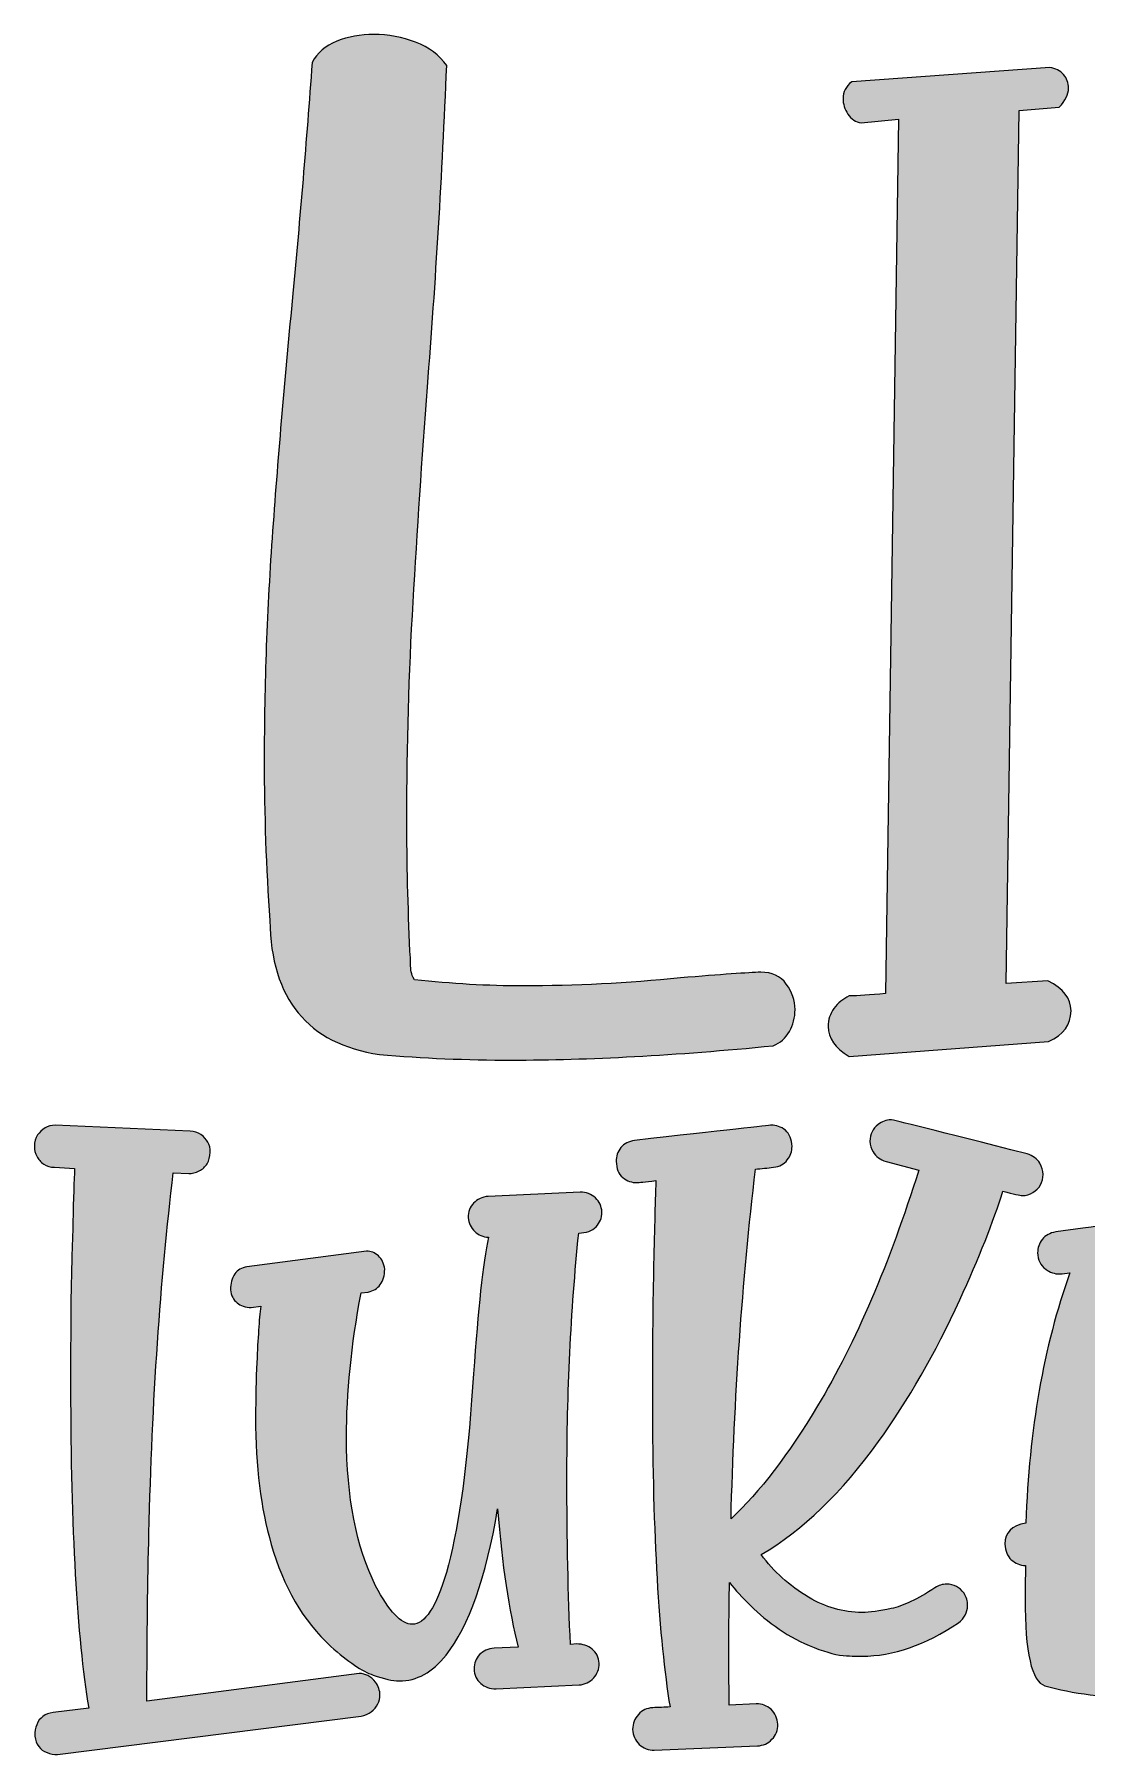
# Model space of a CAD drawing. Header units: inches. Extents: x 72 to 1008, y -887 to -193.
# Drawn here: x 395.3 to 624.8, y -886.9 to -511.7 of the extents above; entities that cross this region are included whole.
import ezdxf

# ---------------------------------------------------------------- set-up
doc = ezdxf.new("R2010")
doc.units = ezdxf.units.IN
doc.header["$MEASUREMENT"] = 0
doc.layers.add('Layer 1', color=7, linetype='Continuous')

# ---------------------------------------------------------------- blocks, each defined once
blk = doc.blocks.new('block 3')
at = {"layer": 'Layer 1', "true_color": 0x262626}
h = blk.add_hatch(color=250, dxfattribs=at)
h.dxf.hatch_style = 2
edge = h.paths.add_edge_path()
edge.add_spline(control_points=[(398.01, -886.5), (396.46, -885.9), (395.6, -884.7), (395.34, -882.89), (395.34, -881.95), (395.51, -881.09), (395.77, -880.4), (396.37, -878.86), (397.57, -878), (399.38, -877.74), (399.38, -877.74), (407.1, -876.8), (407.1, -876.8), (404.53, -861.09), (403.16, -837.82), (403.16, -806.91), (403.16, -799.36), (403.16, -792.74), (403.24, -786.99), (403.33, -781.33), (403.5, -775.92), (403.67, -770.77), (403.76, -765.62), (403.93, -761.75), (404.01, -759.09), (404.01, -759.09), (399.64, -758.83), (399.64, -758.83), (398.78, -758.83), (398.01, -758.58), (397.32, -758.15), (396.63, -757.72), (396.11, -757.12), (395.77, -756.43), (395.43, -755.83), (395.26, -755.06), (395.26, -754.28), (395.26, -753.34), (395.51, -752.48), (395.94, -751.79), (396.37, -751.19), (396.89, -750.68), (397.57, -750.25), (398.18, -749.82), (398.95, -749.65), (399.81, -749.65), (399.81, -749.65), (429.26, -750.94), (429.26, -750.94), (430.11, -751.02), (430.89, -751.28), (431.57, -751.71), (432.26, -752.14), (432.77, -752.74), (433.12, -753.34), (433.46, -753.94), (433.63, -754.71), (433.63, -755.57), (433.55, -756.52), (433.37, -757.37), (432.95, -758.06), (432.52, -758.75), (431.92, -759.26), (431.23, -759.61), (430.46, -760.04), (429.68, -760.21), (428.91, -760.21), (428.91, -760.21), (425.56, -760.04), (425.56, -760.04), (422.73, -783.39), (420.93, -809.57), (420.24, -838.68), (419.98, -848.72), (419.81, -860.83), (419.81, -875.25), (419.81, -875.25), (466.09, -869.24), (466.09, -869.24), (467.46, -869.24), (468.66, -869.84), (469.69, -871.13), (470.29, -871.99), (470.64, -872.93), (470.64, -873.96), (470.64, -874.56), (470.46, -875.25), (470.21, -875.85), (469.86, -876.54), (469.35, -877.14), (468.75, -877.57), (468.15, -878.08), (467.37, -878.43), (466.52, -878.51), (466.52, -878.51), (400.32, -886.93), (400.32, -886.93), (399.46, -886.93), (398.69, -886.75), (398.01, -886.5)], knot_values=[0, 0, 0, 0, 1, 1, 1, 2, 2, 2, 3, 3, 3, 4, 4, 4, 5, 5, 5, 6, 6, 6, 7, 7, 7, 8, 8, 8, 9, 9, 9, 10, 10, 10, 11, 11, 11, 12, 12, 12, 13, 13, 13, 14, 14, 14, 15, 15, 15, 16, 16, 16, 17, 17, 17, 18, 18, 18, 19, 19, 19, 20, 20, 20, 21, 21, 21, 22, 22, 22, 23, 23, 23, 24, 24, 24, 25, 25, 25, 26, 26, 26, 27, 27, 27, 28, 28, 28, 29, 29, 29, 30, 30, 30, 31, 31, 31, 32, 32, 32, 33, 33, 33, 33], degree=3, periodic=1)
h = blk.add_hatch(color=250, dxfattribs=at)
h.dxf.hatch_style = 2
edge = h.paths.add_edge_path()
edge.add_spline(control_points=[(527.22, -884.7), (526.28, -883.84), (525.85, -882.72), (525.76, -881.43), (525.76, -880.14), (526.19, -879.11), (527.05, -878.17), (527.82, -877.23), (528.85, -876.8), (530.14, -876.71), (531.43, -876.62), (532.71, -876.62), (533.92, -876.54), (531.43, -861.43), (530.14, -839.19), (530.06, -809.92), (530.06, -799.1), (530.14, -789.57), (530.31, -781.5), (530.48, -773.34), (530.65, -766.82), (530.83, -761.75), (528.42, -762.01), (527.05, -762.18), (526.71, -762.18), (525.59, -762.18), (524.56, -761.84), (523.62, -761.07), (522.67, -760.29), (522.24, -759.09), (522.16, -757.55), (522.16, -756.43), (522.5, -755.48), (523.18, -754.54), (523.96, -753.68), (524.9, -753.17), (526.19, -752.99), (545.68, -750.76), (555.64, -749.65), (555.98, -749.65), (557.1, -749.65), (558.13, -749.99), (559.07, -750.76), (560.02, -751.54), (560.45, -752.74), (560.53, -754.28), (560.53, -755.31), (560.19, -756.34), (559.5, -757.2), (558.81, -758.15), (557.79, -758.66), (556.5, -758.83), (555.21, -759.01), (553.83, -759.09), (552.55, -759.26), (549.63, -783.82), (547.91, -809.23), (547.22, -835.5), (553.49, -829.66), (559.76, -821.51), (566.11, -810.86), (574.44, -796.95), (581.83, -779.78), (588.18, -759.43), (588.18, -759.43), (581.05, -757.55), (581.05, -757.55), (579.76, -757.2), (578.82, -756.52), (578.22, -755.48), (577.79, -754.8), (577.53, -754.03), (577.53, -753.17), (577.53, -751.62), (578.13, -750.42), (579.33, -749.48), (580.11, -748.87), (581.05, -748.53), (582.08, -748.45), (582.42, -748.45), (592.3, -750.94), (611.79, -755.91), (613.07, -756.26), (614.02, -756.94), (614.62, -757.97), (615.05, -758.75), (615.31, -759.52), (615.31, -760.38), (615.31, -762.1), (614.53, -763.47), (613.07, -764.33), (612.39, -764.76), (611.62, -765.01), (610.76, -765.01), (610.33, -765.01), (608.87, -764.67), (606.55, -764.07), (604.49, -770.6), (601.31, -778.58), (597.11, -787.77), (591.78, -799.36), (585.86, -809.66), (579.42, -818.67), (571.35, -829.83), (562.85, -837.99), (553.83, -843.31), (556.5, -847), (559.93, -850.1), (564.14, -852.59), (567.83, -854.82), (571.69, -855.93), (575.81, -855.93), (577.53, -855.93), (579.59, -855.59), (582.17, -855.07), (584.74, -854.56), (587.92, -853.02), (591.7, -850.53), (592.55, -850.01), (593.33, -849.75), (594.27, -849.75), (595.82, -849.75), (597.11, -850.44), (598.05, -851.73), (598.57, -852.59), (598.82, -853.44), (598.82, -854.39), (598.82, -855.93), (598.14, -857.22), (596.85, -858.17), (589.55, -863.06), (582.6, -865.46), (575.81, -865.46), (575.39, -865.46), (574.27, -865.46), (572.38, -865.38), (570.49, -865.29), (568.17, -864.69), (565.34, -863.58), (562.51, -862.46), (560.02, -861.17), (557.7, -859.54), (555.38, -857.91), (553.32, -856.28), (551.52, -854.47), (549.72, -852.67), (548.17, -851.04), (546.88, -849.41), (546.8, -856.19), (546.71, -862.12), (546.71, -867.18), (546.71, -867.18), (546.8, -876.11), (546.8, -876.11), (546.8, -876.11), (552.72, -875.85), (552.72, -875.85), (554.01, -875.85), (555.04, -876.28), (555.98, -877.05), (556.84, -877.91), (557.36, -879.03), (557.44, -880.32), (557.44, -881.6), (557.01, -882.72), (556.15, -883.58), (555.29, -884.52), (554.27, -884.95), (552.98, -885.04), (552.98, -885.04), (530.48, -885.98), (530.48, -885.98), (529.2, -885.98), (528.08, -885.55), (527.22, -884.7)], knot_values=[0, 0, 0, 0, 1, 1, 1, 2, 2, 2, 3, 3, 3, 4, 4, 4, 5, 5, 5, 6, 6, 6, 7, 7, 7, 8, 8, 8, 9, 9, 9, 10, 10, 10, 11, 11, 11, 12, 12, 12, 13, 13, 13, 14, 14, 14, 15, 15, 15, 16, 16, 16, 17, 17, 17, 18, 18, 18, 19, 19, 19, 20, 20, 20, 21, 21, 21, 22, 22, 22, 23, 23, 23, 24, 24, 24, 25, 25, 25, 26, 26, 26, 27, 27, 27, 28, 28, 28, 29, 29, 29, 30, 30, 30, 31, 31, 31, 32, 32, 32, 33, 33, 33, 34, 34, 34, 35, 35, 35, 36, 36, 36, 37, 37, 37, 38, 38, 38, 39, 39, 39, 40, 40, 40, 41, 41, 41, 42, 42, 42, 43, 43, 43, 44, 44, 44, 45, 45, 45, 46, 46, 46, 47, 47, 47, 48, 48, 48, 49, 49, 49, 50, 50, 50, 51, 51, 51, 52, 52, 52, 53, 53, 53, 54, 54, 54, 55, 55, 55, 56, 56, 56, 57, 57, 57, 58, 58, 58, 58], degree=3, periodic=1)
h = blk.add_hatch(color=250, dxfattribs=at)
h.dxf.hatch_style = 2
edge = h.paths.add_edge_path()
edge.add_spline(control_points=[(492.62, -871.39), (491.67, -870.61), (491.24, -869.58), (491.16, -868.21), (491.16, -867.01), (491.58, -865.98), (492.36, -865.12), (493.13, -864.35), (494.25, -863.83), (495.54, -863.75), (495.54, -863.75), (500.77, -863.49), (500.77, -863.49), (498.8, -855.59), (497.25, -845.55), (496.31, -833.35), (493.82, -848.29), (490.04, -858.94), (485.06, -865.21), (482.05, -868.98), (478.71, -870.87), (474.84, -870.87), (473.38, -870.87), (471.5, -870.44), (469.18, -869.58), (466.77, -868.81), (463.68, -866.67), (459.91, -863.32), (453.9, -857.74), (449.52, -850.35), (446.94, -841.08), (444.62, -833.27), (443.51, -824.08), (443.51, -813.44), (443.51, -809.06), (443.59, -805.02), (443.77, -801.42), (444.02, -796.09), (444.28, -792.06), (444.62, -789.14), (444.62, -789.14), (442.56, -789.4), (442.56, -789.4), (441.27, -789.4), (440.25, -789.05), (439.47, -788.37), (438.7, -787.77), (438.18, -786.82), (438.01, -785.53), (438.01, -784.16), (438.36, -783.04), (438.96, -782.1), (439.56, -781.24), (440.5, -780.73), (441.62, -780.55), (441.62, -780.55), (467.72, -777.12), (467.72, -777.12), (468.66, -777.12), (469.52, -777.46), (470.29, -778.15), (471.07, -778.84), (471.5, -779.78), (471.67, -781.07), (471.67, -782.44), (471.32, -783.56), (470.72, -784.42), (470.12, -785.28), (469.18, -785.79), (468.06, -786.05), (468.06, -786.05), (466.52, -786.22), (466.52, -786.22), (464.37, -797.72), (463.34, -808.2), (463.34, -817.64), (463.34, -830.78), (465.49, -841.6), (469.69, -850.1), (472.61, -855.68), (475.27, -858.51), (477.68, -858.51), (480.42, -858.51), (482.91, -854.73), (485.15, -847.18), (487.55, -838.59), (489.44, -826.06), (490.64, -809.66), (490.64, -809.66), (491.07, -803.91), (491.07, -803.91), (492.02, -789.65), (493.13, -779.7), (494.33, -774.11), (493.13, -774.03), (492.1, -773.6), (491.33, -772.83), (490.47, -772.06), (489.95, -771.02), (489.87, -769.82), (489.87, -768.53), (490.3, -767.5), (491.07, -766.65), (491.84, -765.79), (492.96, -765.27), (494.25, -765.19), (494.25, -765.19), (514.34, -764.24), (514.34, -764.24), (515.62, -764.24), (516.74, -764.67), (517.68, -765.53), (518.54, -766.3), (518.97, -767.33), (519.06, -768.62), (519.06, -769.91), (518.63, -770.94), (517.77, -771.8), (516.91, -772.74), (515.62, -773.17), (513.99, -773.17), (512.28, -790.26), (511.42, -807.94), (511.42, -826.31), (511.42, -840.05), (511.68, -852.24), (512.19, -862.89), (512.19, -862.89), (513.56, -862.8), (513.56, -862.8), (514.85, -862.8), (515.97, -863.15), (516.91, -863.92), (517.86, -864.69), (518.37, -865.72), (518.46, -867.01), (518.46, -868.3), (518.03, -869.33), (517.26, -870.19), (516.4, -871.13), (515.37, -871.65), (514.08, -871.73), (514.08, -871.73), (495.96, -872.59), (495.96, -872.59), (494.59, -872.59), (493.47, -872.16), (492.62, -871.39)], knot_values=[0, 0, 0, 0, 1, 1, 1, 2, 2, 2, 3, 3, 3, 4, 4, 4, 5, 5, 5, 6, 6, 6, 7, 7, 7, 8, 8, 8, 9, 9, 9, 10, 10, 10, 11, 11, 11, 12, 12, 12, 13, 13, 13, 14, 14, 14, 15, 15, 15, 16, 16, 16, 17, 17, 17, 18, 18, 18, 19, 19, 19, 20, 20, 20, 21, 21, 21, 22, 22, 22, 23, 23, 23, 24, 24, 24, 25, 25, 25, 26, 26, 26, 27, 27, 27, 28, 28, 28, 29, 29, 29, 30, 30, 30, 31, 31, 31, 32, 32, 32, 33, 33, 33, 34, 34, 34, 35, 35, 35, 36, 36, 36, 37, 37, 37, 38, 38, 38, 39, 39, 39, 40, 40, 40, 41, 41, 41, 42, 42, 42, 43, 43, 43, 44, 44, 44, 45, 45, 45, 46, 46, 46, 47, 47, 47, 48, 48, 48, 49, 49, 49, 49], degree=3, periodic=1)
h = blk.add_hatch(color=250, dxfattribs=at)
h.dxf.hatch_style = 2
edge = h.paths.add_edge_path()
edge.add_spline(control_points=[(615.65, -871.9), (612.82, -871.04), (611.36, -864.69), (611.36, -852.84), (611.36, -850.87), (611.36, -849.24), (611.45, -847.95), (611.45, -847.95), (611.45, -845.72), (611.45, -845.72), (610.25, -845.63), (609.21, -845.2), (608.36, -844.43), (607.5, -843.66), (607.07, -842.46), (606.98, -841), (606.98, -838.51), (608.44, -836.96), (611.53, -836.44), (612.22, -816.1), (615.4, -797.9), (621.15, -781.84), (620.29, -782.01), (619.6, -782.1), (618.92, -782.1), (617.8, -782.1), (616.77, -781.76), (615.91, -781.07), (614.71, -780.21), (614.11, -779.01), (614.11, -777.46), (614.11, -776.43), (614.45, -775.49), (615.14, -774.54), (615.82, -773.69), (616.77, -773.17), (618.06, -772.91), (618.06, -772.91), (623.98, -772.14), (623.98, -772.14), (633.6, -770.6), (641.41, -769.82), (647.59, -769.82), (656.35, -769.82), (663.13, -771.54), (667.94, -775.06), (669.23, -776.18), (669.91, -777.38), (669.91, -778.84), (669.91, -779.78), (669.57, -780.73), (668.97, -781.58), (668.11, -782.7), (666.91, -783.3), (665.36, -783.47), (664.33, -783.47), (663.39, -783.13), (662.53, -782.44), (659.27, -780.13), (654.29, -779.01), (647.68, -779.01), (644.67, -779.01), (641.58, -779.18), (638.49, -779.44), (632.57, -796.95), (629.22, -815.5), (628.36, -834.99), (628.36, -834.99), (647.68, -833.27), (647.68, -833.27), (648.88, -833.27), (649.91, -833.7), (650.85, -834.47), (651.8, -835.24), (652.31, -836.44), (652.4, -837.99), (652.4, -839.11), (652.06, -840.05), (651.37, -840.91), (650.6, -841.77), (649.65, -842.28), (648.36, -842.46), (648.36, -842.46), (628.1, -844.26), (628.1, -844.26), (628.1, -852.93), (628.45, -859.88), (629.13, -865.03), (631.45, -865.29), (634.03, -865.38), (636.69, -865.46), (642.01, -865.46), (646.91, -865.12), (651.37, -864.52), (650.77, -861.86), (650.43, -860.31), (650.43, -859.97), (650.43, -859.02), (650.68, -858.17), (651.28, -857.31), (652.06, -856.02), (653.35, -855.42), (654.98, -855.42), (655.92, -855.42), (656.78, -855.68), (657.64, -856.28), (658.58, -856.88), (659.18, -857.74), (659.52, -859.02), (659.61, -859.63), (659.78, -860.4), (660.04, -861.17), (660.38, -862.29), (660.73, -863.4), (660.98, -864.6), (661.24, -865.89), (661.42, -867.09), (661.42, -868.21), (661.33, -870.79), (660.13, -872.33), (657.89, -872.85), (651.71, -874.05), (644.76, -874.65), (637.03, -874.65), (628.88, -874.56), (621.75, -873.62), (615.65, -871.9)], knot_values=[0, 0, 0, 0, 1, 1, 1, 2, 2, 2, 3, 3, 3, 4, 4, 4, 5, 5, 5, 6, 6, 6, 7, 7, 7, 8, 8, 8, 9, 9, 9, 10, 10, 10, 11, 11, 11, 12, 12, 12, 13, 13, 13, 14, 14, 14, 15, 15, 15, 16, 16, 16, 17, 17, 17, 18, 18, 18, 19, 19, 19, 20, 20, 20, 21, 21, 21, 22, 22, 22, 23, 23, 23, 24, 24, 24, 25, 25, 25, 26, 26, 26, 27, 27, 27, 28, 28, 28, 29, 29, 29, 30, 30, 30, 31, 31, 31, 32, 32, 32, 33, 33, 33, 34, 34, 34, 35, 35, 35, 36, 36, 36, 37, 37, 37, 38, 38, 38, 39, 39, 39, 40, 40, 40, 41, 41, 41, 42, 42, 42, 42], degree=3, periodic=1)
at = {"layer": 'Layer 1', "lineweight": 0}
for points, knots in [([(398.01, -886.5), (396.46, -885.9), (395.6, -884.7), (395.34, -882.89), (395.34, -881.95), (395.51, -881.09), (395.77, -880.4), (396.37, -878.86), (397.57, -878), (399.38, -877.74), (399.38, -877.74), (407.1, -876.8), (407.1, -876.8), (404.53, -861.09), (403.16, -837.82), (403.16, -806.91), (403.16, -799.36), (403.16, -792.74), (403.24, -786.99), (403.33, -781.33), (403.5, -775.92), (403.67, -770.77), (403.76, -765.62), (403.93, -761.75), (404.01, -759.09), (404.01, -759.09), (399.64, -758.83), (399.64, -758.83), (398.78, -758.83), (398.01, -758.58), (397.32, -758.15), (396.63, -757.72), (396.11, -757.12), (395.77, -756.43), (395.43, -755.83), (395.26, -755.06), (395.26, -754.28), (395.26, -753.34), (395.51, -752.48), (395.94, -751.79), (396.37, -751.19), (396.89, -750.68), (397.57, -750.25), (398.18, -749.82), (398.95, -749.65), (399.81, -749.65), (399.81, -749.65), (429.26, -750.94), (429.26, -750.94), (430.11, -751.02), (430.89, -751.28), (431.57, -751.71), (432.26, -752.14), (432.77, -752.74), (433.12, -753.34), (433.46, -753.94), (433.63, -754.71), (433.63, -755.57), (433.55, -756.52), (433.37, -757.37), (432.95, -758.06), (432.52, -758.75), (431.92, -759.26), (431.23, -759.61), (430.46, -760.04), (429.68, -760.21), (428.91, -760.21), (428.91, -760.21), (425.56, -760.04), (425.56, -760.04), (422.73, -783.39), (420.93, -809.57), (420.24, -838.68), (419.98, -848.72), (419.81, -860.83), (419.81, -875.25), (419.81, -875.25), (466.09, -869.24), (466.09, -869.24), (467.46, -869.24), (468.66, -869.84), (469.69, -871.13), (470.29, -871.99), (470.64, -872.93), (470.64, -873.96), (470.64, -874.56), (470.46, -875.25), (470.21, -875.85), (469.86, -876.54), (469.35, -877.14), (468.75, -877.57), (468.15, -878.08), (467.37, -878.43), (466.52, -878.51), (466.52, -878.51), (400.32, -886.93), (400.32, -886.93), (399.46, -886.93), (398.69, -886.75), (398.01, -886.5)], [0, 0, 0, 0, 1, 1, 1, 2, 2, 2, 3, 3, 3, 4, 4, 4, 5, 5, 5, 6, 6, 6, 7, 7, 7, 8, 8, 8, 9, 9, 9, 10, 10, 10, 11, 11, 11, 12, 12, 12, 13, 13, 13, 14, 14, 14, 15, 15, 15, 16, 16, 16, 17, 17, 17, 18, 18, 18, 19, 19, 19, 20, 20, 20, 21, 21, 21, 22, 22, 22, 23, 23, 23, 24, 24, 24, 25, 25, 25, 26, 26, 26, 27, 27, 27, 28, 28, 28, 29, 29, 29, 30, 30, 30, 31, 31, 31, 32, 32, 32, 33, 33, 33, 33]), ([(527.22, -884.7), (526.28, -883.84), (525.85, -882.72), (525.76, -881.43), (525.76, -880.14), (526.19, -879.11), (527.05, -878.17), (527.82, -877.23), (528.85, -876.8), (530.14, -876.71), (531.43, -876.62), (532.71, -876.62), (533.92, -876.54), (531.43, -861.43), (530.14, -839.19), (530.06, -809.92), (530.06, -799.1), (530.14, -789.57), (530.31, -781.5), (530.48, -773.34), (530.65, -766.82), (530.83, -761.75), (528.42, -762.01), (527.05, -762.18), (526.71, -762.18), (525.59, -762.18), (524.56, -761.84), (523.62, -761.07), (522.67, -760.29), (522.24, -759.09), (522.16, -757.55), (522.16, -756.43), (522.5, -755.48), (523.18, -754.54), (523.96, -753.68), (524.9, -753.17), (526.19, -752.99), (545.68, -750.76), (555.64, -749.65), (555.98, -749.65), (557.1, -749.65), (558.13, -749.99), (559.07, -750.76), (560.02, -751.54), (560.45, -752.74), (560.53, -754.28), (560.53, -755.31), (560.19, -756.34), (559.5, -757.2), (558.81, -758.15), (557.79, -758.66), (556.5, -758.83), (555.21, -759.01), (553.83, -759.09), (552.55, -759.26), (549.63, -783.82), (547.91, -809.23), (547.22, -835.5), (553.49, -829.66), (559.76, -821.51), (566.11, -810.86), (574.44, -796.95), (581.83, -779.78), (588.18, -759.43), (588.18, -759.43), (581.05, -757.55), (581.05, -757.55), (579.76, -757.2), (578.82, -756.52), (578.22, -755.48), (577.79, -754.8), (577.53, -754.03), (577.53, -753.17), (577.53, -751.62), (578.13, -750.42), (579.33, -749.48), (580.11, -748.87), (581.05, -748.53), (582.08, -748.45), (582.42, -748.45), (592.3, -750.94), (611.79, -755.91), (613.07, -756.26), (614.02, -756.94), (614.62, -757.97), (615.05, -758.75), (615.31, -759.52), (615.31, -760.38), (615.31, -762.1), (614.53, -763.47), (613.07, -764.33), (612.39, -764.76), (611.62, -765.01), (610.76, -765.01), (610.33, -765.01), (608.87, -764.67), (606.55, -764.07), (604.49, -770.6), (601.31, -778.58), (597.11, -787.77), (591.78, -799.36), (585.86, -809.66), (579.42, -818.67), (571.35, -829.83), (562.85, -837.99), (553.83, -843.31), (556.5, -847), (559.93, -850.1), (564.14, -852.59), (567.83, -854.82), (571.69, -855.93), (575.81, -855.93), (577.53, -855.93), (579.59, -855.59), (582.17, -855.07), (584.74, -854.56), (587.92, -853.02), (591.7, -850.53), (592.55, -850.01), (593.33, -849.75), (594.27, -849.75), (595.82, -849.75), (597.11, -850.44), (598.05, -851.73), (598.57, -852.59), (598.82, -853.44), (598.82, -854.39), (598.82, -855.93), (598.14, -857.22), (596.85, -858.17), (589.55, -863.06), (582.6, -865.46), (575.81, -865.46), (575.39, -865.46), (574.27, -865.46), (572.38, -865.38), (570.49, -865.29), (568.17, -864.69), (565.34, -863.58), (562.51, -862.46), (560.02, -861.17), (557.7, -859.54), (555.38, -857.91), (553.32, -856.28), (551.52, -854.47), (549.72, -852.67), (548.17, -851.04), (546.88, -849.41), (546.8, -856.19), (546.71, -862.12), (546.71, -867.18), (546.71, -867.18), (546.8, -876.11), (546.8, -876.11), (546.8, -876.11), (552.72, -875.85), (552.72, -875.85), (554.01, -875.85), (555.04, -876.28), (555.98, -877.05), (556.84, -877.91), (557.36, -879.03), (557.44, -880.32), (557.44, -881.6), (557.01, -882.72), (556.15, -883.58), (555.29, -884.52), (554.27, -884.95), (552.98, -885.04), (552.98, -885.04), (530.48, -885.98), (530.48, -885.98), (529.2, -885.98), (528.08, -885.55), (527.22, -884.7)], [0, 0, 0, 0, 1, 1, 1, 2, 2, 2, 3, 3, 3, 4, 4, 4, 5, 5, 5, 6, 6, 6, 7, 7, 7, 8, 8, 8, 9, 9, 9, 10, 10, 10, 11, 11, 11, 12, 12, 12, 13, 13, 13, 14, 14, 14, 15, 15, 15, 16, 16, 16, 17, 17, 17, 18, 18, 18, 19, 19, 19, 20, 20, 20, 21, 21, 21, 22, 22, 22, 23, 23, 23, 24, 24, 24, 25, 25, 25, 26, 26, 26, 27, 27, 27, 28, 28, 28, 29, 29, 29, 30, 30, 30, 31, 31, 31, 32, 32, 32, 33, 33, 33, 34, 34, 34, 35, 35, 35, 36, 36, 36, 37, 37, 37, 38, 38, 38, 39, 39, 39, 40, 40, 40, 41, 41, 41, 42, 42, 42, 43, 43, 43, 44, 44, 44, 45, 45, 45, 46, 46, 46, 47, 47, 47, 48, 48, 48, 49, 49, 49, 50, 50, 50, 51, 51, 51, 52, 52, 52, 53, 53, 53, 54, 54, 54, 55, 55, 55, 56, 56, 56, 57, 57, 57, 58, 58, 58, 58]), ([(492.62, -871.39), (491.67, -870.61), (491.24, -869.58), (491.16, -868.21), (491.16, -867.01), (491.58, -865.98), (492.36, -865.12), (493.13, -864.35), (494.25, -863.83), (495.54, -863.75), (495.54, -863.75), (500.77, -863.49), (500.77, -863.49), (498.8, -855.59), (497.25, -845.55), (496.31, -833.35), (493.82, -848.29), (490.04, -858.94), (485.06, -865.21), (482.05, -868.98), (478.71, -870.87), (474.84, -870.87), (473.38, -870.87), (471.5, -870.44), (469.18, -869.58), (466.77, -868.81), (463.68, -866.67), (459.91, -863.32), (453.9, -857.74), (449.52, -850.35), (446.94, -841.08), (444.62, -833.27), (443.51, -824.08), (443.51, -813.44), (443.51, -809.06), (443.59, -805.02), (443.77, -801.42), (444.02, -796.09), (444.28, -792.06), (444.62, -789.14), (444.62, -789.14), (442.56, -789.4), (442.56, -789.4), (441.27, -789.4), (440.25, -789.05), (439.47, -788.37), (438.7, -787.77), (438.18, -786.82), (438.01, -785.53), (438.01, -784.16), (438.36, -783.04), (438.96, -782.1), (439.56, -781.24), (440.5, -780.73), (441.62, -780.55), (441.62, -780.55), (467.72, -777.12), (467.72, -777.12), (468.66, -777.12), (469.52, -777.46), (470.29, -778.15), (471.07, -778.84), (471.5, -779.78), (471.67, -781.07), (471.67, -782.44), (471.32, -783.56), (470.72, -784.42), (470.12, -785.28), (469.18, -785.79), (468.06, -786.05), (468.06, -786.05), (466.52, -786.22), (466.52, -786.22), (464.37, -797.72), (463.34, -808.2), (463.34, -817.64), (463.34, -830.78), (465.49, -841.6), (469.69, -850.1), (472.61, -855.68), (475.27, -858.51), (477.68, -858.51), (480.42, -858.51), (482.91, -854.73), (485.15, -847.18), (487.55, -838.59), (489.44, -826.06), (490.64, -809.66), (490.64, -809.66), (491.07, -803.91), (491.07, -803.91), (492.02, -789.65), (493.13, -779.7), (494.33, -774.11), (493.13, -774.03), (492.1, -773.6), (491.33, -772.83), (490.47, -772.06), (489.95, -771.02), (489.87, -769.82), (489.87, -768.53), (490.3, -767.5), (491.07, -766.65), (491.84, -765.79), (492.96, -765.27), (494.25, -765.19), (494.25, -765.19), (514.34, -764.24), (514.34, -764.24), (515.62, -764.24), (516.74, -764.67), (517.68, -765.53), (518.54, -766.3), (518.97, -767.33), (519.06, -768.62), (519.06, -769.91), (518.63, -770.94), (517.77, -771.8), (516.91, -772.74), (515.62, -773.17), (513.99, -773.17), (512.28, -790.26), (511.42, -807.94), (511.42, -826.31), (511.42, -840.05), (511.68, -852.24), (512.19, -862.89), (512.19, -862.89), (513.56, -862.8), (513.56, -862.8), (514.85, -862.8), (515.97, -863.15), (516.91, -863.92), (517.86, -864.69), (518.37, -865.72), (518.46, -867.01), (518.46, -868.3), (518.03, -869.33), (517.26, -870.19), (516.4, -871.13), (515.37, -871.65), (514.08, -871.73), (514.08, -871.73), (495.96, -872.59), (495.96, -872.59), (494.59, -872.59), (493.47, -872.16), (492.62, -871.39)], [0, 0, 0, 0, 1, 1, 1, 2, 2, 2, 3, 3, 3, 4, 4, 4, 5, 5, 5, 6, 6, 6, 7, 7, 7, 8, 8, 8, 9, 9, 9, 10, 10, 10, 11, 11, 11, 12, 12, 12, 13, 13, 13, 14, 14, 14, 15, 15, 15, 16, 16, 16, 17, 17, 17, 18, 18, 18, 19, 19, 19, 20, 20, 20, 21, 21, 21, 22, 22, 22, 23, 23, 23, 24, 24, 24, 25, 25, 25, 26, 26, 26, 27, 27, 27, 28, 28, 28, 29, 29, 29, 30, 30, 30, 31, 31, 31, 32, 32, 32, 33, 33, 33, 34, 34, 34, 35, 35, 35, 36, 36, 36, 37, 37, 37, 38, 38, 38, 39, 39, 39, 40, 40, 40, 41, 41, 41, 42, 42, 42, 43, 43, 43, 44, 44, 44, 45, 45, 45, 46, 46, 46, 47, 47, 47, 48, 48, 48, 49, 49, 49, 49]), ([(615.65, -871.9), (612.82, -871.04), (611.36, -864.69), (611.36, -852.84), (611.36, -850.87), (611.36, -849.24), (611.45, -847.95), (611.45, -847.95), (611.45, -845.72), (611.45, -845.72), (610.25, -845.63), (609.21, -845.2), (608.36, -844.43), (607.5, -843.66), (607.07, -842.46), (606.98, -841), (606.98, -838.51), (608.44, -836.96), (611.53, -836.44), (612.22, -816.1), (615.4, -797.9), (621.15, -781.84), (620.29, -782.01), (619.6, -782.1), (618.92, -782.1), (617.8, -782.1), (616.77, -781.76), (615.91, -781.07), (614.71, -780.21), (614.11, -779.01), (614.11, -777.46), (614.11, -776.43), (614.45, -775.49), (615.14, -774.54), (615.82, -773.69), (616.77, -773.17), (618.06, -772.91), (618.06, -772.91), (623.98, -772.14), (623.98, -772.14), (633.6, -770.6), (641.41, -769.82), (647.59, -769.82), (656.35, -769.82), (663.13, -771.54), (667.94, -775.06), (669.23, -776.18), (669.91, -777.38), (669.91, -778.84), (669.91, -779.78), (669.57, -780.73), (668.97, -781.58), (668.11, -782.7), (666.91, -783.3), (665.36, -783.47), (664.33, -783.47), (663.39, -783.13), (662.53, -782.44), (659.27, -780.13), (654.29, -779.01), (647.68, -779.01), (644.67, -779.01), (641.58, -779.18), (638.49, -779.44), (632.57, -796.95), (629.22, -815.5), (628.36, -834.99), (628.36, -834.99), (647.68, -833.27), (647.68, -833.27), (648.88, -833.27), (649.91, -833.7), (650.85, -834.47), (651.8, -835.24), (652.31, -836.44), (652.4, -837.99), (652.4, -839.11), (652.06, -840.05), (651.37, -840.91), (650.6, -841.77), (649.65, -842.28), (648.36, -842.46), (648.36, -842.46), (628.1, -844.26), (628.1, -844.26), (628.1, -852.93), (628.45, -859.88), (629.13, -865.03), (631.45, -865.29), (634.03, -865.38), (636.69, -865.46), (642.01, -865.46), (646.91, -865.12), (651.37, -864.52), (650.77, -861.86), (650.43, -860.31), (650.43, -859.97), (650.43, -859.02), (650.68, -858.17), (651.28, -857.31), (652.06, -856.02), (653.35, -855.42), (654.98, -855.42), (655.92, -855.42), (656.78, -855.68), (657.64, -856.28), (658.58, -856.88), (659.18, -857.74), (659.52, -859.02), (659.61, -859.63), (659.78, -860.4), (660.04, -861.17), (660.38, -862.29), (660.73, -863.4), (660.98, -864.6), (661.24, -865.89), (661.42, -867.09), (661.42, -868.21), (661.33, -870.79), (660.13, -872.33), (657.89, -872.85), (651.71, -874.05), (644.76, -874.65), (637.03, -874.65), (628.88, -874.56), (621.75, -873.62), (615.65, -871.9)], [0, 0, 0, 0, 1, 1, 1, 2, 2, 2, 3, 3, 3, 4, 4, 4, 5, 5, 5, 6, 6, 6, 7, 7, 7, 8, 8, 8, 9, 9, 9, 10, 10, 10, 11, 11, 11, 12, 12, 12, 13, 13, 13, 14, 14, 14, 15, 15, 15, 16, 16, 16, 17, 17, 17, 18, 18, 18, 19, 19, 19, 20, 20, 20, 21, 21, 21, 22, 22, 22, 23, 23, 23, 24, 24, 24, 25, 25, 25, 26, 26, 26, 27, 27, 27, 28, 28, 28, 29, 29, 29, 30, 30, 30, 31, 31, 31, 32, 32, 32, 33, 33, 33, 34, 34, 34, 35, 35, 35, 36, 36, 36, 37, 37, 37, 38, 38, 38, 39, 39, 39, 40, 40, 40, 41, 41, 41, 42, 42, 42, 42])]:
    blk.add_open_spline(points, degree=3, knots=knots, dxfattribs=at)
blk = doc.blocks.new('block 5')
at = {"layer": 'Layer 1', "true_color": 0x00467d}
h = blk.add_hatch(color=156, dxfattribs=at)
h.dxf.hatch_style = 2
edge = h.paths.add_edge_path()
edge.add_spline(control_points=[(499.35, -735.46), (489.56, -735.46), (479.96, -735.05), (470.54, -734.23), (454.86, -731.88), (446.89, -722.14), (446.62, -705.01), (445.8, -693.51), (445.39, -681.86), (445.39, -670.08), (445.39, -653.59), (446, -636.9), (447.22, -620), (448.45, -603.1), (449.92, -585.87), (451.64, -568.29), (453.18, -551.8), (454.59, -534.99), (455.86, -517.86), (456.94, -515.78), (458.73, -514.24), (461.22, -513.24), (463.71, -512.25), (466.41, -511.75), (469.31, -511.75), (472.48, -511.75), (475.52, -512.31), (478.42, -513.45), (481.32, -514.58), (483.58, -516.28), (485.21, -518.54), (484.21, -542.37), (482.81, -565.75), (481, -588.67), (479.82, -604.35), (478.78, -619.98), (477.87, -635.56), (476.97, -651.15), (476.51, -666.91), (476.51, -682.86), (476.51, -692.37), (476.74, -701.98), (477.19, -711.67), (477.28, -712.76), (477.33, -713.67), (477.33, -714.39), (477.33, -715.12), (477.37, -715.73), (477.47, -716.23), (477.55, -716.73), (477.78, -717.29), (478.15, -717.92), (486.3, -718.83), (494.18, -719.28), (501.79, -719.28), (513.21, -719.28), (524.67, -718.7), (536.18, -717.52), (545.15, -716.79), (550.99, -716.39), (553.71, -716.29), (556.16, -716.29), (558.02, -717.16), (559.28, -718.88), (560.55, -720.6), (561.19, -722.46), (561.19, -724.45), (561.19, -726.17), (560.78, -727.76), (559.96, -729.2), (559.15, -730.66), (557.97, -731.7), (556.43, -732.33), (535.14, -734.42), (516.11, -735.46), (499.35, -735.46)], knot_values=[0, 0, 0, 0, 1, 1, 1, 2, 2, 2, 3, 3, 3, 4, 4, 4, 5, 5, 5, 6, 6, 6, 7, 7, 7, 8, 8, 8, 9, 9, 9, 10, 10, 10, 11, 11, 11, 12, 12, 12, 13, 13, 13, 14, 14, 14, 15, 15, 15, 16, 16, 16, 17, 17, 17, 18, 18, 18, 19, 19, 19, 20, 20, 20, 21, 21, 21, 22, 22, 22, 23, 23, 23, 24, 24, 24, 25, 25, 25, 25], degree=3, periodic=1)
h = blk.add_hatch(color=156, dxfattribs=at)
h.dxf.hatch_style = 2
edge = h.paths.add_edge_path()
edge.add_spline(control_points=[(573.01, -734.64), (569.93, -732.83), (568.39, -730.66), (568.39, -728.12), (568.39, -726.67), (568.82, -725.35), (569.68, -724.18), (570.54, -723), (571.65, -722.09), (573.01, -721.46), (574.91, -721.46), (577.54, -721.28), (580.89, -720.92), (580.89, -720.92), (583.74, -530.23), (583.74, -530.23), (583.74, -530.23), (575.59, -531.05), (575.59, -531.05), (574.41, -530.87), (573.46, -530.23), (572.73, -529.14), (572.01, -528.06), (571.65, -526.92), (571.65, -525.75), (571.65, -524.3), (572.28, -523.08), (573.55, -522.08), (573.55, -522.08), (616.77, -518.95), (616.77, -518.95), (618.04, -519.13), (619.03, -519.65), (619.76, -520.51), (620.48, -521.38), (620.85, -522.35), (620.85, -523.44), (620.85, -524.8), (620.17, -526.2), (618.81, -527.65), (618.81, -527.65), (610.11, -528.33), (610.11, -528.33), (610.11, -528.33), (607.26, -718.74), (607.26, -718.74), (607.26, -718.74), (616.36, -718.2), (616.36, -718.2), (619.72, -719.83), (621.39, -722), (621.39, -724.72), (621.39, -727.71), (619.76, -729.93), (616.5, -731.38), (616.5, -731.38), (573.01, -734.64), (573.01, -734.64)], knot_values=[0, 0, 0, 0, 1, 1, 1, 2, 2, 2, 3, 3, 3, 4, 4, 4, 5, 5, 5, 6, 6, 6, 7, 7, 7, 8, 8, 8, 9, 9, 9, 10, 10, 10, 11, 11, 11, 12, 12, 12, 13, 13, 13, 14, 14, 14, 15, 15, 15, 16, 16, 16, 17, 17, 17, 18, 18, 18, 19, 19, 19, 19], degree=3, periodic=1)
at = {"layer": 'Layer 1', "lineweight": 0}
for points, knots in [([(499.35, -735.46), (489.56, -735.46), (479.96, -735.05), (470.54, -734.23), (454.86, -731.88), (446.89, -722.14), (446.62, -705.01), (445.8, -693.51), (445.39, -681.86), (445.39, -670.08), (445.39, -653.59), (446, -636.9), (447.22, -620), (448.45, -603.1), (449.92, -585.87), (451.64, -568.29), (453.18, -551.8), (454.59, -534.99), (455.86, -517.86), (456.94, -515.78), (458.73, -514.24), (461.22, -513.24), (463.71, -512.25), (466.41, -511.75), (469.31, -511.75), (472.48, -511.75), (475.52, -512.31), (478.42, -513.45), (481.32, -514.58), (483.58, -516.28), (485.21, -518.54), (484.21, -542.37), (482.81, -565.75), (481, -588.67), (479.82, -604.35), (478.78, -619.98), (477.87, -635.56), (476.97, -651.15), (476.51, -666.91), (476.51, -682.86), (476.51, -692.37), (476.74, -701.98), (477.19, -711.67), (477.28, -712.76), (477.33, -713.67), (477.33, -714.39), (477.33, -715.12), (477.37, -715.73), (477.47, -716.23), (477.55, -716.73), (477.78, -717.29), (478.15, -717.92), (486.3, -718.83), (494.18, -719.28), (501.79, -719.28), (513.21, -719.28), (524.67, -718.7), (536.18, -717.52), (545.15, -716.79), (550.99, -716.39), (553.71, -716.29), (556.16, -716.29), (558.02, -717.16), (559.28, -718.88), (560.55, -720.6), (561.19, -722.46), (561.19, -724.45), (561.19, -726.17), (560.78, -727.76), (559.96, -729.2), (559.15, -730.66), (557.97, -731.7), (556.43, -732.33), (535.14, -734.42), (516.11, -735.46), (499.35, -735.46)], [0, 0, 0, 0, 1, 1, 1, 2, 2, 2, 3, 3, 3, 4, 4, 4, 5, 5, 5, 6, 6, 6, 7, 7, 7, 8, 8, 8, 9, 9, 9, 10, 10, 10, 11, 11, 11, 12, 12, 12, 13, 13, 13, 14, 14, 14, 15, 15, 15, 16, 16, 16, 17, 17, 17, 18, 18, 18, 19, 19, 19, 20, 20, 20, 21, 21, 21, 22, 22, 22, 23, 23, 23, 24, 24, 24, 25, 25, 25, 25]), ([(573.01, -734.64), (569.93, -732.83), (568.39, -730.66), (568.39, -728.12), (568.39, -726.67), (568.82, -725.35), (569.68, -724.18), (570.54, -723), (571.65, -722.09), (573.01, -721.46), (574.91, -721.46), (577.54, -721.28), (580.89, -720.92), (580.89, -720.92), (583.74, -530.23), (583.74, -530.23), (583.74, -530.23), (575.59, -531.05), (575.59, -531.05), (574.41, -530.87), (573.46, -530.23), (572.73, -529.14), (572.01, -528.06), (571.65, -526.92), (571.65, -525.75), (571.65, -524.3), (572.28, -523.08), (573.55, -522.08), (573.55, -522.08), (616.77, -518.95), (616.77, -518.95), (618.04, -519.13), (619.03, -519.65), (619.76, -520.51), (620.48, -521.38), (620.85, -522.35), (620.85, -523.44), (620.85, -524.8), (620.17, -526.2), (618.81, -527.65), (618.81, -527.65), (610.11, -528.33), (610.11, -528.33), (610.11, -528.33), (607.26, -718.74), (607.26, -718.74), (607.26, -718.74), (616.36, -718.2), (616.36, -718.2), (619.72, -719.83), (621.39, -722), (621.39, -724.72), (621.39, -727.71), (619.76, -729.93), (616.5, -731.38), (616.5, -731.38), (573.01, -734.64), (573.01, -734.64)], [0, 0, 0, 0, 1, 1, 1, 2, 2, 2, 3, 3, 3, 4, 4, 4, 5, 5, 5, 6, 6, 6, 7, 7, 7, 8, 8, 8, 9, 9, 9, 10, 10, 10, 11, 11, 11, 12, 12, 12, 13, 13, 13, 14, 14, 14, 15, 15, 15, 16, 16, 16, 17, 17, 17, 18, 18, 18, 19, 19, 19, 19])]:
    blk.add_open_spline(points, degree=3, knots=knots, dxfattribs=at)
blk = doc.blocks.new('block 2')
at = {"layer": 'Layer 1'}
for name in ['block 5', 'block 3']:
    blk.add_blockref(name, (0, 0), dxfattribs=at)

msp = doc.modelspace()

# ---------------------------------------------------------------- block references
at = {"layer": 'Layer 1'}
msp.add_blockref('block 2', (0, 0), dxfattribs=at)

doc.saveas('drawing.dxf')
